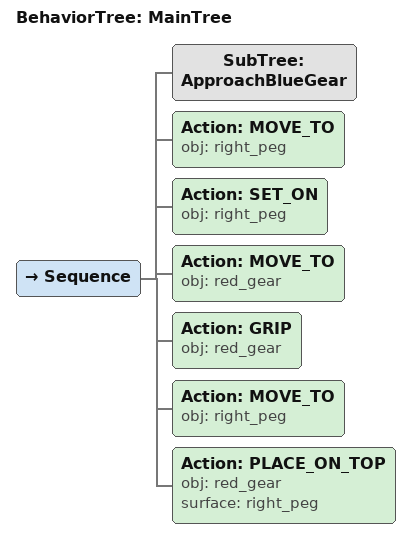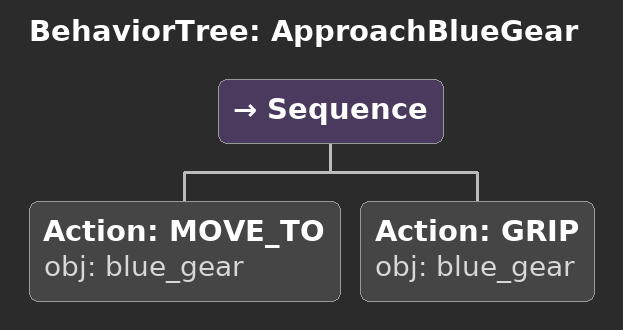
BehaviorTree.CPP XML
<root main_tree_to_execute="MainTree">
  <BehaviorTree ID="MainTree">
    <Sequence>
      <!-- Execute subtree ApproachBlueGear -->
      <SubTree ID="ApproachBlueGear" />
      <!-- Move to right_peg -->
      <Action ID="MOVE_TO" obj="right_peg" />
      <!-- Set on right_peg -->
      <Action ID="SET_ON" obj="right_peg" />
      <!-- Move to red_gear -->
      <Action ID="MOVE_TO" obj="red_gear" />
      <!-- Grip red_gear -->
      <Action ID="GRIP" obj="red_gear" />
      <!-- Move right_peg -->
      <Action ID="MOVE_TO" obj="right_peg" />
      <!-- Place red_gear on right_peg -->
      <Action ID="PLACE_ON_TOP" obj="red_gear" surface="right_peg" />
    </Sequence>
  </BehaviorTree>
  <!-- Subtree definition ApproachBlueGear -->
  <BehaviorTree ID="ApproachBlueGear">
    <Sequence>
      <!-- Move to blue_gear -->
      <Action ID="MOVE_TO" obj="blue_gear" />
      <!-- Grip blue_gear -->
      <Action ID="GRIP" obj="blue_gear" />
    </Sequence>
  </BehaviorTree>
</root>
